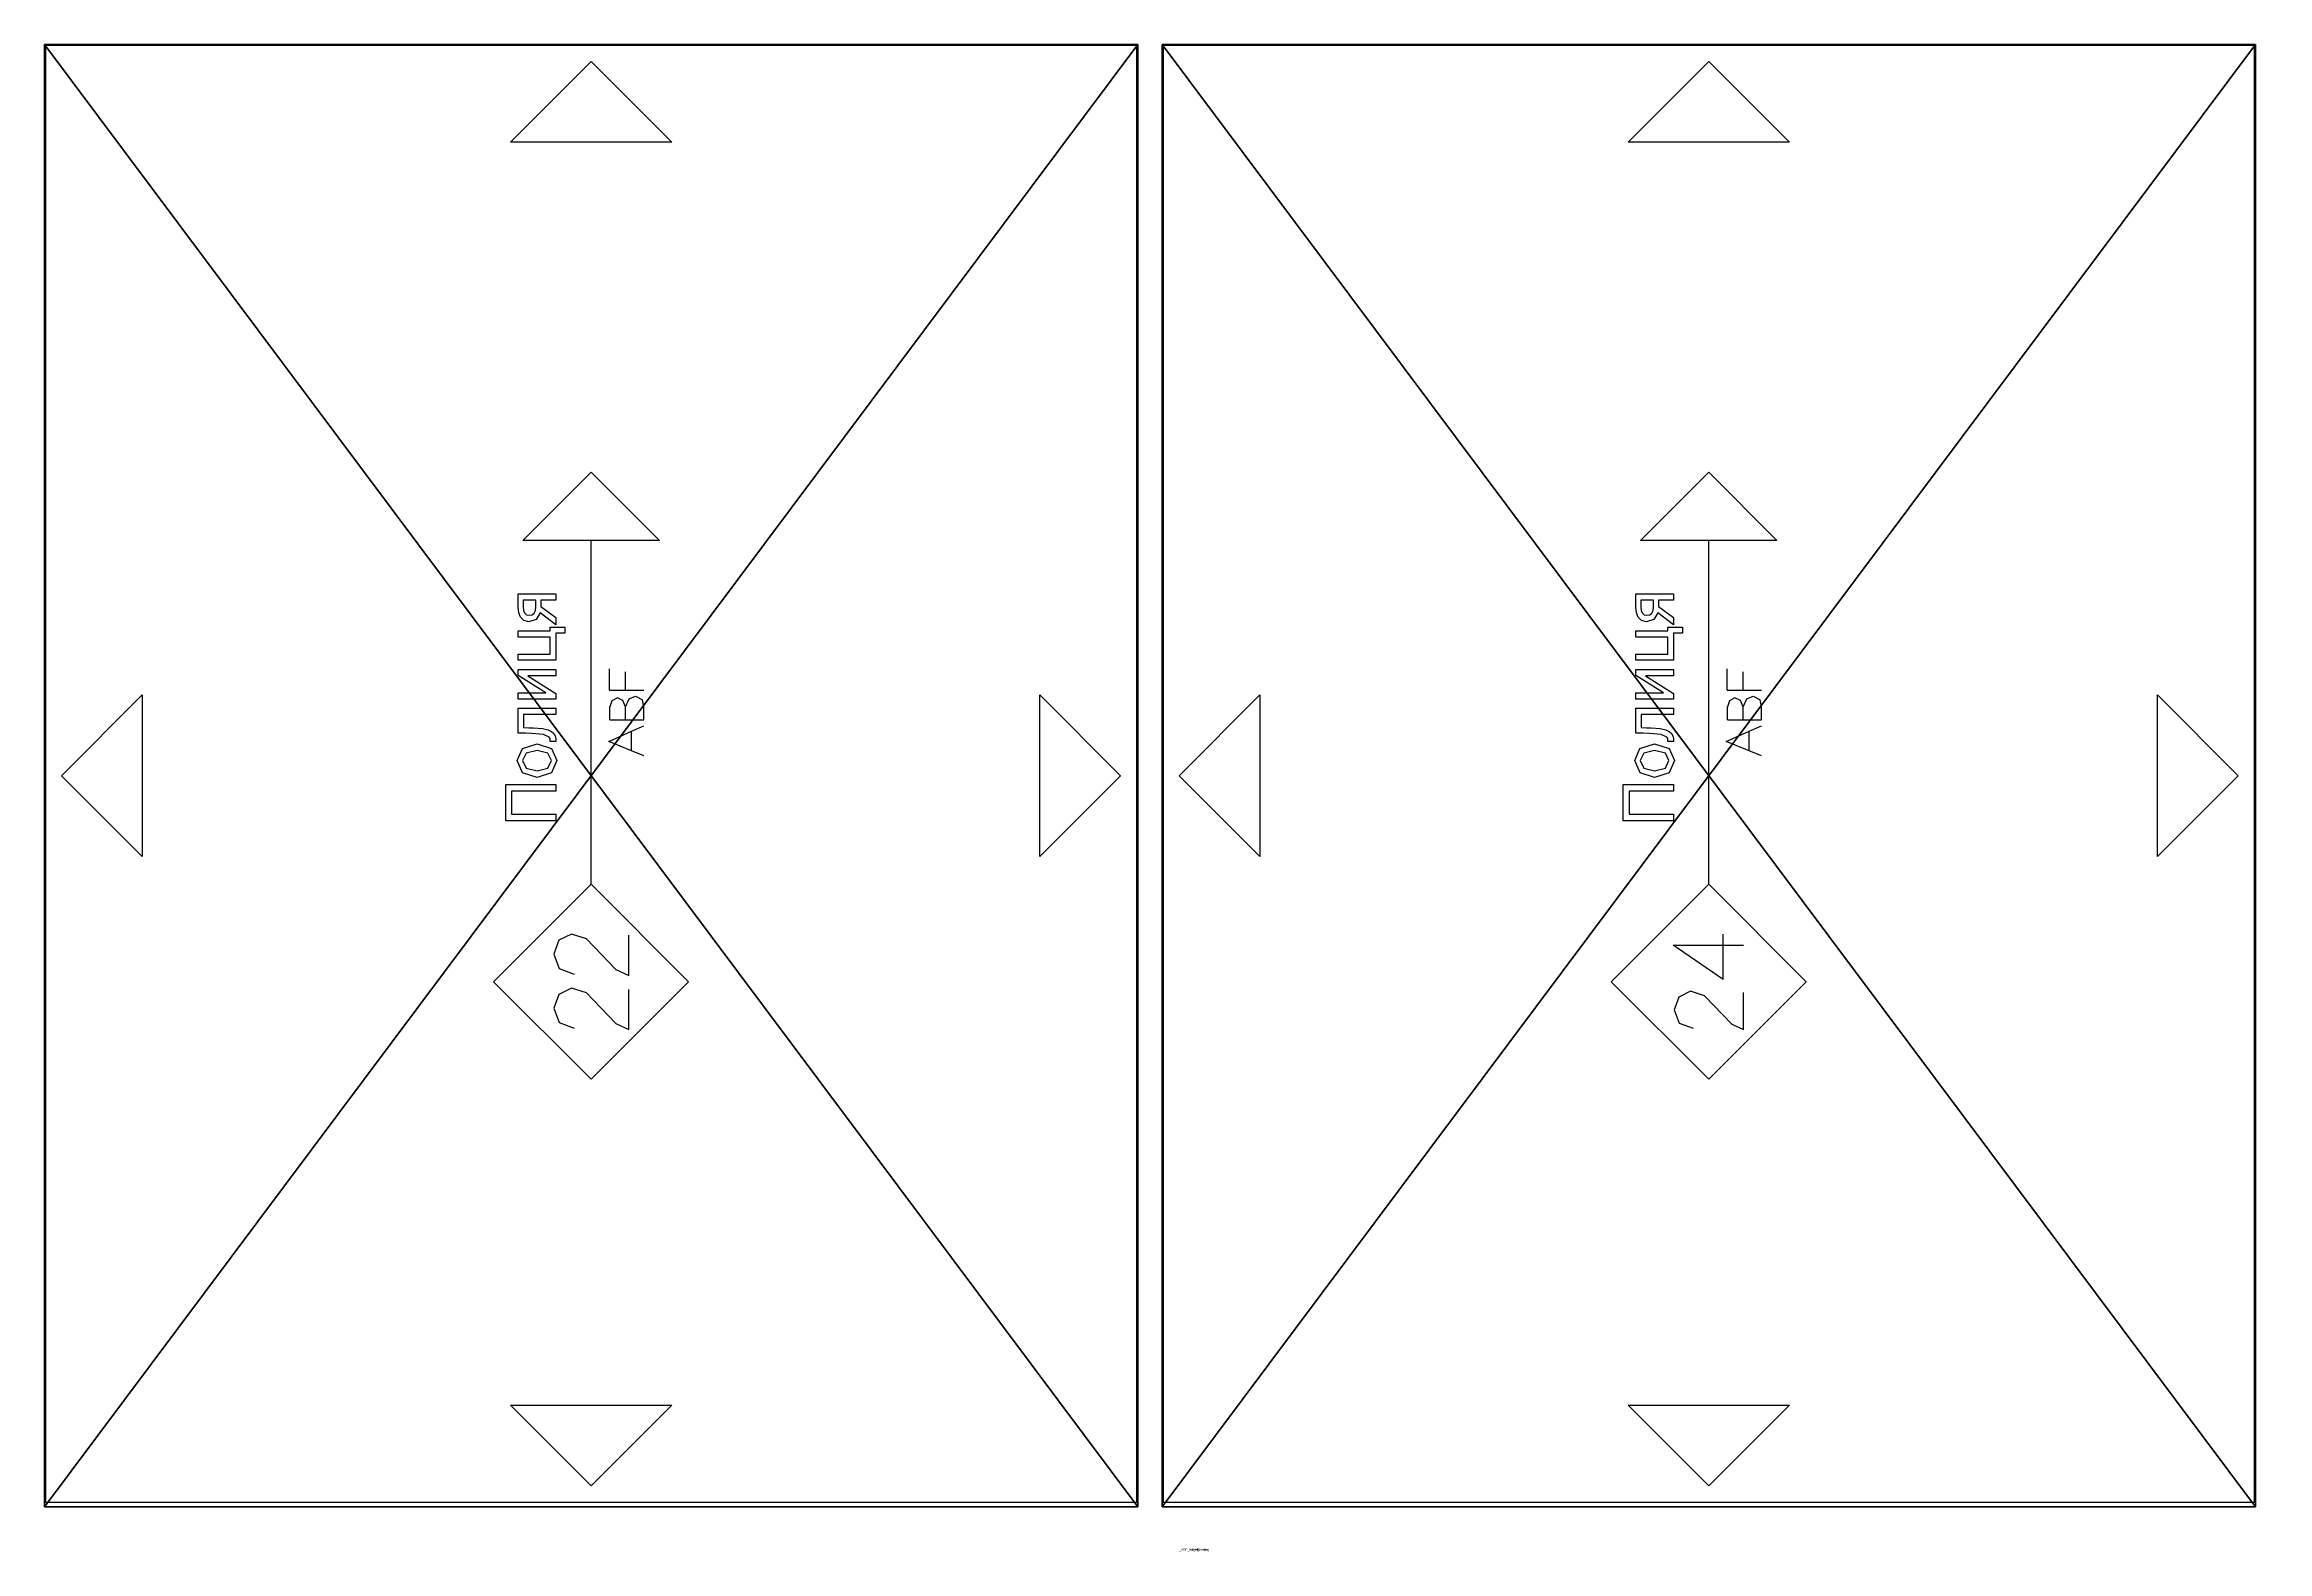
# Model space of a CAD drawing. Header units: millimetres. Extents: x -51759 to 2111, y -2740 to 2097.
# Drawn here: x -7440 to -6528, y -18 to 600 of the extents above; entities that cross this region are included whole.
import ezdxf

# ---------------------------------------------------------------- set-up
doc = ezdxf.new("R2010")
doc.units = ezdxf.units.MM
doc.header["$LTSCALE"] = 25.4
doc.layers.get('0').update_dxf_attribs({"true_color": 0xffffff})
for name, color, linetype, true_color in [('ABF_cuttingLines', 134, 'Continuous', 0x009987), ('ABF_edgeBanding', 252, 'Continuous', 0x777799), ('ABF_Label', 190, 'Continuous', 0x9900ff)]:
    doc.layers.add(name, color=color, linetype=linetype, true_color=true_color)

# ---------------------------------------------------------------- blocks, each defined once
blk = doc.blocks.new('Group672#2')
at = {"layer": 'ABF_Label', "color": 0}
for p, q in [((-11.73, 9.21), (-11.73, 22.25)), ((-11.73, 22.25), (-2.26, 22.25)), ((-4, 20.71), (-10, 20.71)), ((-10, 20.71), (-10, 9.21)), ((-4, 9.21), (-4, 20.71)), ((-2.26, 22.25), (-2.26, 9.21)), ((-0.44, 14.09), (0.76, 17.9)), ((0.76, 17.9), (3.94, 19.26)), ((3.94, 17.84), (1.95, 16.92)), ((3.94, 19.26), (7.11, 17.91)), ((5.91, 16.92), (3.94, 17.84)), ((7.11, 17.91), (8.3, 14.09)), ((11.06, 17.11), (11.12, 18.99)), ((11.12, 18.99), (17.57, 18.99)), ((12.56, 17.6), (12.5, 16.21)), ((15.92, 17.6), (12.56, 17.6)), ((15.92, 9.21), (15.92, 17.6)), ((17.57, 18.99), (17.57, 9.21)), ((19.95, 9.21), (19.95, 18.99)), ((19.95, 18.99), (21.58, 18.99)), ((21.58, 18.99), (21.58, 11.81)), ((21.58, 11.81), (26.13, 18.99)), ((26.13, 18.99), (27.67, 18.99)), ((27.67, 18.99), (27.67, 9.21)), ((30.06, 9.21), (30.06, 18.99)), ((30.06, 18.99), (31.7, 18.99)), ((31.7, 18.99), (31.7, 10.62)), ((36.07, 10.62), (36.07, 18.99)), ((36.07, 18.99), (37.72, 18.99)), ((37.72, 18.99), (37.72, 10.62)), ((40.1, 16.2), (40.42, 17.48)), ((40.42, 17.48), (41.28, 18.4)), ((41.28, 18.4), (42.39, 18.84)), ((42.43, 17.38), (41.95, 16.86)), ((42.39, 18.84), (43.88, 18.99)), ((43.07, 17.61), (42.43, 17.38)), ((43.96, 17.67), (43.07, 17.61)), ((43.88, 18.99), (47.4, 18.99)), ((45.75, 17.67), (43.96, 17.67)), ((45.75, 14.38), (45.75, 17.67)), ((47.4, 18.99), (47.4, 9.21)), ((0.73, 10.32), (-0.44, 14.09)), ((1.95, 16.92), (1.26, 14.09)), ((1.26, 14.09), (1.95, 11.3)), ((5.9, 11.29), (6.6, 14.09)), ((6.6, 14.09), (5.91, 16.92)), ((8.3, 14.09), (7.11, 10.28)), ((10.07, 10.91), (10.71, 12.42)), ((10.71, 12.42), (11, 15.42)), ((11, 15.42), (11.06, 17.11)), ((12.27, 12.69), (11.95, 11.2)), ((12.45, 14.99), (12.27, 12.69)), ((12.5, 16.21), (12.45, 14.99)), ((26.04, 16.5), (21.44, 9.21)), ((26.04, 9.21), (26.04, 16.5)), ((39.3, 9.21), (42.45, 13.23)), ((40.67, 14.3), (40.1, 16.2)), ((42.45, 13.23), (40.67, 14.3)), ((44.12, 13.09), (41.22, 9.21)), ((41.95, 16.86), (41.79, 16.15)), ((41.79, 16.15), (41.9, 15.37)), ((41.9, 15.37), (42.3, 14.81)), ((42.3, 14.81), (43.05, 14.46)), ((43.05, 14.46), (44.02, 14.38)), ((44.02, 14.38), (45.75, 14.38)), ((45.75, 13.09), (44.12, 13.09)), ((45.75, 9.21), (45.75, 13.09)), ((-64.48, 7.68), (-65.8, 4.07)), ((-61, 8.98), (-64.48, 7.68)), ((-57.67, 7.75), (-61, 8.98)), ((-56.15, 4.73), (-57.67, 7.75)), ((-53.13, -3.78), (-44.19, 9.23)), ((-44.19, 9.23), (-44.19, -3.78)), ((-10, 9.21), (-11.73, 9.21)), ((-2.26, 9.21), (-4, 9.21)), ((3.94, 8.93), (0.73, 10.32)), ((1.95, 11.3), (3.94, 10.35)), ((3.94, 10.35), (5.9, 11.29)), ((7.11, 10.28), (3.94, 8.93)), ((8.93, 9.21), (8.93, 10.64)), ((8.93, 10.64), (9.02, 10.64)), ((9.24, 9.2), (8.93, 9.21)), ((9.02, 10.64), (9.14, 10.63)), ((9.14, 10.63), (9.3, 10.62)), ((9.6, 9.19), (9.24, 9.2)), ((9.3, 10.62), (9.71, 10.69)), ((10.37, 9.32), (9.6, 9.19)), ((9.71, 10.69), (10.07, 10.91)), ((11.01, 9.71), (10.37, 9.32)), ((11.53, 10.3), (11.01, 9.71)), ((11.95, 11.2), (11.53, 10.3)), ((17.57, 9.21), (15.92, 9.21)), ((21.44, 9.21), (19.95, 9.21)), ((27.67, 9.21), (26.04, 9.21)), ((37.16, 9.21), (30.06, 9.21)), ((31.7, 10.62), (36.07, 10.62)), ((37.16, 6.86), (37.16, 9.21)), ((38.69, 6.86), (37.16, 6.86)), ((37.72, 10.62), (38.69, 10.62)), ((38.69, 10.62), (38.69, 6.86)), ((41.22, 9.21), (39.3, 9.21)), ((47.4, 9.21), (45.75, 9.21)), ((-57.31, 1.12), (-64.7, -5.98)), ((-57.31, 1.12), (-56.15, 4.73)), ((-28.29, 0), (61.31, 0)), ((-53.13, -3.78), (-44.19, -3.78)), ((-44.19, -3.78), (-41.25, -3.78)), ((-44.19, -3.78), (-44.19, -9.07)), ((6.49, -10.57), (8.95, -4.58)), ((8.95, -4.58), (11.61, -10.57)), ((14.53, -4.88), (17.96, -4.88)), ((14.53, -4.88), (14.53, -8.98)), ((19.51, -5.38), (17.96, -4.88)), ((20.29, -6.84), (19.51, -5.38)), ((22.27, -4.79), (22.27, -8.97)), ((22.27, -4.79), (27.81, -4.79)), ((-64.7, -5.98), (-66.14, -9.07)), ((-66.14, -9.07), (-56.46, -9.07)), ((5.21, -13.72), (6.49, -10.57)), ((6.49, -10.57), (11.61, -10.57)), ((11.61, -10.57), (13.01, -13.72)), ((14.53, -8.98), (14.53, -13.72)), ((14.53, -8.98), (17.96, -8.98)), ((17.96, -8.98), (19.55, -8.25)), ((17.96, -8.98), (20.04, -9.9)), ((19.55, -8.25), (20.29, -6.84)), ((20.04, -9.9), (20.74, -11.59)), ((22.27, -8.97), (27.09, -8.97)), ((22.27, -8.97), (22.27, -13.72)), ((14.53, -13.72), (17.96, -13.72)), ((17.96, -13.72), (19.76, -13.36)), ((20.74, -11.59), (19.76, -13.36))]:
    blk.add_line(p, q, dxfattribs=at)
for points in [[(-28.29, 0, 0), (-53.69, -25.4, 0), (-79.09, 0, 0), (-53.69, 25.4, 0), (-28.29, 0, 0)], [(61.31, 17.78, 0), (79.09, 0, 0), (61.31, -17.78, 0), (61.31, 17.78, 0)]]:
    blk.add_polyline3d(points, close=True, dxfattribs=at)
blk = doc.blocks.new('Group693#1')
at = {"layer": 'ABF_cuttingLines', "color": 0}
blk.add_polyline3d([(-17.4, 617.6, 0), (-465.1, 617.6, 0), (-465.1, 20, 0), (-17.4, 20, 0), (-17.4, 617.6, 0)], close=True, dxfattribs=at)
blk = doc.blocks.new('Group694#1')
at = {"layer": 'ABF_edgeBanding', "color": 0}
for points in [[(-241.25, 610.98, 0), (-208.14, 577.87, 0), (-274.36, 577.87, 0), (-241.25, 610.98, 0)], [(-458.48, 318, 0), (-425.37, 351.11, 0), (-425.37, 284.89, 0), (-458.48, 318, 0)], [(-24.02, 318, 0), (-57.13, 284.89, 0), (-57.13, 351.11, 0), (-24.02, 318, 0)], [(-241.25, 26.62, 0), (-274.36, 59.73, 0), (-208.14, 59.73, 0), (-241.25, 26.62, 0)]]:
    blk.add_polyline3d(points, close=True, dxfattribs=at)
blk = doc.blocks.new('______#18')
at = {"color": 0}
for p, q in [((-17, 618), (-465.5, 618)), ((-465.5, 618), (-465.5, 618, 18)), ((-17, 618, 18), (-465.5, 618, 18)), ((-465.5, 618, 18), (-465.5, 18, 18)), ((-465.5, 618), (-465.5, 618, 18)), ((-465.5, 618), (-465.5, 18)), ((-465.5, 618), (-465.5, 18)), ((-17, 618), (-465.5, 618)), ((-17, 618, 18), (-465.5, 618, 18)), ((-465.5, 618, 18), (-465.5, 18, 18)), ((-17, 618), (-17, 618, 18)), ((-17, 18), (-17, 618)), ((-17, 18, 18), (-17, 618, 18)), ((-17, 618), (-17, 618, 18)), ((-17, 18, 18), (-17, 618, 18)), ((-17, 18), (-17, 618)), ((-465.5, 18), (-465.5, 18, 18)), ((-465.5, 18), (-17, 18)), ((-465.5, 18, 18), (-17, 18, 18)), ((-465.5, 18), (-465.5, 18, 18)), ((-465.5, 18), (-17, 18)), ((-465.5, 18, 18), (-17, 18, 18)), ((-17, 18), (-17, 18, 18)), ((-17, 18), (-17, 18, 18))]:
    blk.add_line(p, q, dxfattribs=at)
at = {"layer": 'ABF_cuttingLines', "color": 0}
ref = blk.add_blockref('Group693#1', (0, 0, 18), dxfattribs=at)
ref.add_attrib('Skp_GroupInstanceName', '_ABF_cuttingLines', (0, 0), dxfattribs={"layer": '0', "height": 1})
at = {"layer": 'ABF_edgeBanding', "color": 0}
ref = blk.add_blockref('Group694#1', (0, 0, 18), dxfattribs=at)
ref.add_attrib('Skp_GroupInstanceName', '_ABF_edgeBanding', (0, 0), dxfattribs={"layer": '0', "height": 1})
at = {"layer": 'ABF_Label', "color": 0}
ref = blk.add_blockref('Group672#2', (-241.25, 318, 18), dxfattribs=dict(at, xscale=1.574803149606299, yscale=1.574803149606299, rotation=90))
ref.add_attrib('Skp_GroupInstanceName', '_ABF_Label', (0, 0), dxfattribs={"layer": '0', "height": 1})
at = {"color": 96, "true_color": 0x008000}
mesh = blk.add_polyface(dxfattribs=at)
corners = [(-465.5, 618, 18), (-17, 618), (-465.5, 618), (-17, 618, 18)]
mesh.append_faces([[corners[k] for k in face] for face in [(0, 1, 2), (1, 0, 3)]], dxfattribs={"vtx0": -1, "color": 96})
mesh = blk.add_polyface(dxfattribs=at)
corners = [(-465.5, 618, 18), (-465.5, 18), (-465.5, 18, 18), (-465.5, 618)]
mesh.append_faces([[corners[k] for k in face] for face in [(0, 1, 2), (1, 0, 3)]], dxfattribs={"vtx0": -1, "color": 96})
at = {"color": 0}
mesh = blk.add_polyface(dxfattribs=at)
corners = [(-17, 618), (-465.5, 18), (-465.5, 618), (-17, 18)]
mesh.append_faces([[corners[k] for k in face] for face in [(0, 1, 2), (1, 0, 3)]], dxfattribs={"vtx0": -1, "color": 0})
at = {"color": 7, "true_color": 0xffffff}
mesh = blk.add_polyface(dxfattribs=at)
corners = [(-17, 18, 18), (-465.5, 618, 18), (-465.5, 18, 18), (-17, 618, 18)]
mesh.append_faces([[corners[k] for k in face] for face in [(0, 1, 2), (1, 0, 3)]], dxfattribs={"vtx0": -1, "color": 7})
at = {"color": 96, "true_color": 0x008000}
mesh = blk.add_polyface(dxfattribs=at)
corners = [(-17, 618), (-17, 18, 18), (-17, 18), (-17, 618, 18)]
mesh.append_faces([[corners[k] for k in face] for face in [(0, 1, 2), (1, 0, 3)]], dxfattribs={"vtx0": -1, "color": 96})
at = {"color": 216, "true_color": 0x800080}
mesh = blk.add_polyface(dxfattribs=at)
corners = [(-17, 18, 18), (-465.5, 18), (-17, 18), (-465.5, 18, 18)]
mesh.append_faces([[corners[k] for k in face] for face in [(0, 1, 2), (1, 0, 3)]], dxfattribs={"vtx0": -1, "color": 216})
blk = doc.blocks.new('Group660#2')
at = {"layer": 'ABF_Label', "color": 0}
for p, q in [((-11.73, 9.21), (-11.73, 22.25)), ((-11.73, 22.25), (-2.26, 22.25)), ((-4, 20.71), (-10, 20.71)), ((-10, 20.71), (-10, 9.21)), ((-4, 9.21), (-4, 20.71)), ((-2.26, 22.25), (-2.26, 9.21)), ((-0.44, 14.09), (0.76, 17.9)), ((0.76, 17.9), (3.94, 19.26)), ((3.94, 17.84), (1.95, 16.92)), ((3.94, 19.26), (7.11, 17.91)), ((5.91, 16.92), (3.94, 17.84)), ((7.11, 17.91), (8.3, 14.09)), ((11.06, 17.11), (11.12, 18.99)), ((11.12, 18.99), (17.57, 18.99)), ((12.56, 17.6), (12.5, 16.21)), ((15.92, 17.6), (12.56, 17.6)), ((15.92, 9.21), (15.92, 17.6)), ((17.57, 18.99), (17.57, 9.21)), ((19.95, 9.21), (19.95, 18.99)), ((19.95, 18.99), (21.58, 18.99)), ((21.58, 18.99), (21.58, 11.81)), ((21.58, 11.81), (26.13, 18.99)), ((26.13, 18.99), (27.67, 18.99)), ((27.67, 18.99), (27.67, 9.21)), ((30.06, 9.21), (30.06, 18.99)), ((30.06, 18.99), (31.7, 18.99)), ((31.7, 18.99), (31.7, 10.62)), ((36.07, 10.62), (36.07, 18.99)), ((36.07, 18.99), (37.72, 18.99)), ((37.72, 18.99), (37.72, 10.62)), ((40.1, 16.2), (40.42, 17.48)), ((40.42, 17.48), (41.28, 18.4)), ((41.28, 18.4), (42.39, 18.84)), ((42.43, 17.38), (41.95, 16.86)), ((42.39, 18.84), (43.88, 18.99)), ((43.07, 17.61), (42.43, 17.38)), ((43.96, 17.67), (43.07, 17.61)), ((43.88, 18.99), (47.4, 18.99)), ((45.75, 17.67), (43.96, 17.67)), ((45.75, 14.38), (45.75, 17.67)), ((47.4, 18.99), (47.4, 9.21)), ((0.73, 10.32), (-0.44, 14.09)), ((1.95, 16.92), (1.26, 14.09)), ((1.26, 14.09), (1.95, 11.3)), ((5.9, 11.29), (6.6, 14.09)), ((6.6, 14.09), (5.91, 16.92)), ((8.3, 14.09), (7.11, 10.28)), ((10.07, 10.91), (10.71, 12.42)), ((10.71, 12.42), (11, 15.42)), ((11, 15.42), (11.06, 17.11)), ((12.27, 12.69), (11.95, 11.2)), ((12.45, 14.99), (12.27, 12.69)), ((12.5, 16.21), (12.45, 14.99)), ((26.04, 16.5), (21.44, 9.21)), ((26.04, 9.21), (26.04, 16.5)), ((39.3, 9.21), (42.45, 13.23)), ((40.67, 14.3), (40.1, 16.2)), ((42.45, 13.23), (40.67, 14.3)), ((44.12, 13.09), (41.22, 9.21)), ((41.95, 16.86), (41.79, 16.15)), ((41.79, 16.15), (41.9, 15.37)), ((41.9, 15.37), (42.3, 14.81)), ((42.3, 14.81), (43.05, 14.46)), ((43.05, 14.46), (44.02, 14.38)), ((44.02, 14.38), (45.75, 14.38)), ((45.75, 13.09), (44.12, 13.09)), ((45.75, 9.21), (45.75, 13.09)), ((-64.34, 8.3), (-65.77, 4.4)), ((-60.58, 9.71), (-64.34, 8.3)), ((-56.97, 8.39), (-60.58, 9.71)), ((-55.33, 5.12), (-56.97, 8.39)), ((-50.26, 8.3), (-51.69, 4.4)), ((-46.5, 9.71), (-50.26, 8.3)), ((-42.89, 8.39), (-46.5, 9.71)), ((-41.25, 5.12), (-42.89, 8.39)), ((-10, 9.21), (-11.73, 9.21)), ((-2.26, 9.21), (-4, 9.21)), ((3.94, 8.93), (0.73, 10.32)), ((1.95, 11.3), (3.94, 10.35)), ((3.94, 10.35), (5.9, 11.29)), ((7.11, 10.28), (3.94, 8.93)), ((8.93, 9.21), (8.93, 10.64)), ((8.93, 10.64), (9.02, 10.64)), ((9.24, 9.2), (8.93, 9.21)), ((9.02, 10.64), (9.14, 10.63)), ((9.14, 10.63), (9.3, 10.62)), ((9.6, 9.19), (9.24, 9.2)), ((9.3, 10.62), (9.71, 10.69)), ((10.37, 9.32), (9.6, 9.19)), ((9.71, 10.69), (10.07, 10.91)), ((11.01, 9.71), (10.37, 9.32)), ((11.53, 10.3), (11.01, 9.71)), ((11.95, 11.2), (11.53, 10.3)), ((17.57, 9.21), (15.92, 9.21)), ((21.44, 9.21), (19.95, 9.21)), ((27.67, 9.21), (26.04, 9.21)), ((37.16, 9.21), (30.06, 9.21)), ((31.7, 10.62), (36.07, 10.62)), ((37.16, 6.86), (37.16, 9.21)), ((38.69, 6.86), (37.16, 6.86)), ((37.72, 10.62), (38.69, 10.62)), ((38.69, 10.62), (38.69, 6.86)), ((41.22, 9.21), (39.3, 9.21)), ((47.4, 9.21), (45.75, 9.21)), ((-56.59, 1.21), (-64.58, -6.47)), ((-56.59, 1.21), (-55.33, 5.12)), ((-42.51, 1.21), (-50.5, -6.47)), ((-42.51, 1.21), (-41.25, 5.12)), ((-28.29, 0), (61.31, 0)), ((6.49, -10.57), (8.95, -4.58)), ((8.95, -4.58), (11.61, -10.57)), ((14.53, -4.88), (17.96, -4.88)), ((14.53, -4.88), (14.53, -8.98)), ((19.51, -5.38), (17.96, -4.88)), ((20.29, -6.84), (19.51, -5.38)), ((22.27, -4.79), (22.27, -8.97)), ((22.27, -4.79), (27.81, -4.79)), ((-64.58, -6.47), (-66.14, -9.82)), ((-66.14, -9.82), (-55.66, -9.82)), ((-50.5, -6.47), (-52.06, -9.82)), ((-52.06, -9.82), (-41.58, -9.82)), ((5.21, -13.72), (6.49, -10.57)), ((6.49, -10.57), (11.61, -10.57)), ((11.61, -10.57), (13.01, -13.72)), ((14.53, -8.98), (14.53, -13.72)), ((14.53, -8.98), (17.96, -8.98)), ((17.96, -8.98), (19.55, -8.25)), ((17.96, -8.98), (20.04, -9.9)), ((19.55, -8.25), (20.29, -6.84)), ((20.04, -9.9), (20.74, -11.59)), ((22.27, -8.97), (27.09, -8.97)), ((22.27, -8.97), (22.27, -13.72)), ((14.53, -13.72), (17.96, -13.72)), ((17.96, -13.72), (19.76, -13.36)), ((20.74, -11.59), (19.76, -13.36))]:
    blk.add_line(p, q, dxfattribs=at)
for points in [[(-28.29, 0, 0), (-53.69, -25.4, 0), (-79.09, 0, 0), (-53.69, 25.4, 0), (-28.29, 0, 0)], [(61.31, 17.78, 0), (79.09, 0, 0), (61.31, -17.78, 0), (61.31, 17.78, 0)]]:
    blk.add_polyline3d(points, close=True, dxfattribs=at)
blk = doc.blocks.new('Group695#1')
at = {"layer": 'ABF_cuttingLines', "color": 0}
blk.add_polyline3d([(-17.4, 617.6, 0), (-465.1, 617.6, 0), (-465.1, 20, 0), (-17.4, 20, 0), (-17.4, 617.6, 0)], close=True, dxfattribs=at)
blk = doc.blocks.new('Group696#1')
at = {"layer": 'ABF_edgeBanding', "color": 0}
for points in [[(-241.25, 610.98, 0), (-208.14, 577.87, 0), (-274.36, 577.87, 0), (-241.25, 610.98, 0)], [(-458.48, 318, 0), (-425.37, 351.11, 0), (-425.37, 284.89, 0), (-458.48, 318, 0)], [(-24.02, 318, 0), (-57.13, 284.89, 0), (-57.13, 351.11, 0), (-24.02, 318, 0)], [(-241.25, 26.62, 0), (-274.36, 59.73, 0), (-208.14, 59.73, 0), (-241.25, 26.62, 0)]]:
    blk.add_polyline3d(points, close=True, dxfattribs=at)
blk = doc.blocks.new('______#19')
at = {"color": 0}
for p, q in [((-17, 618), (-465.5, 618)), ((-465.5, 618), (-465.5, 618, 18)), ((-17, 618, 18), (-465.5, 618, 18)), ((-465.5, 618, 18), (-465.5, 18, 18)), ((-465.5, 618), (-465.5, 618, 18)), ((-465.5, 618), (-465.5, 18)), ((-465.5, 618), (-465.5, 18)), ((-17, 618), (-465.5, 618)), ((-17, 618, 18), (-465.5, 618, 18)), ((-465.5, 618, 18), (-465.5, 18, 18)), ((-17, 618), (-17, 618, 18)), ((-17, 18), (-17, 618)), ((-17, 18, 18), (-17, 618, 18)), ((-17, 618), (-17, 618, 18)), ((-17, 18, 18), (-17, 618, 18)), ((-17, 18), (-17, 618)), ((-465.5, 18), (-465.5, 18, 18)), ((-465.5, 18), (-17, 18)), ((-465.5, 18, 18), (-17, 18, 18)), ((-465.5, 18), (-465.5, 18, 18)), ((-465.5, 18), (-17, 18)), ((-465.5, 18, 18), (-17, 18, 18)), ((-17, 18), (-17, 18, 18)), ((-17, 18), (-17, 18, 18))]:
    blk.add_line(p, q, dxfattribs=at)
at = {"layer": 'ABF_cuttingLines', "color": 0}
ref = blk.add_blockref('Group695#1', (0, 0, 18), dxfattribs=at)
ref.add_attrib('Skp_GroupInstanceName', '_ABF_cuttingLines', (0, 0), dxfattribs={"layer": '0', "height": 1})
at = {"layer": 'ABF_edgeBanding', "color": 0}
ref = blk.add_blockref('Group696#1', (0, 0, 18), dxfattribs=at)
ref.add_attrib('Skp_GroupInstanceName', '_ABF_edgeBanding', (0, 0), dxfattribs={"layer": '0', "height": 1})
at = {"layer": 'ABF_Label', "color": 0}
ref = blk.add_blockref('Group660#2', (-241.25, 318, 18), dxfattribs=dict(at, xscale=1.574803149606299, yscale=1.574803149606299, rotation=90))
ref.add_attrib('Skp_GroupInstanceName', '_ABF_Label', (0, 0), dxfattribs={"layer": '0', "height": 1})
at = {"color": 96, "true_color": 0x008000}
mesh = blk.add_polyface(dxfattribs=at)
corners = [(-465.5, 618, 18), (-17, 618), (-465.5, 618), (-17, 618, 18)]
mesh.append_faces([[corners[k] for k in face] for face in [(0, 1, 2), (1, 0, 3)]], dxfattribs={"vtx0": -1, "color": 96})
mesh = blk.add_polyface(dxfattribs=at)
corners = [(-465.5, 618, 18), (-465.5, 18), (-465.5, 18, 18), (-465.5, 618)]
mesh.append_faces([[corners[k] for k in face] for face in [(0, 1, 2), (1, 0, 3)]], dxfattribs={"vtx0": -1, "color": 96})
at = {"color": 0}
mesh = blk.add_polyface(dxfattribs=at)
corners = [(-17, 618), (-465.5, 18), (-465.5, 618), (-17, 18)]
mesh.append_faces([[corners[k] for k in face] for face in [(0, 1, 2), (1, 0, 3)]], dxfattribs={"vtx0": -1, "color": 0})
at = {"color": 7, "true_color": 0xffffff}
mesh = blk.add_polyface(dxfattribs=at)
corners = [(-17, 18, 18), (-465.5, 618, 18), (-465.5, 18, 18), (-17, 618, 18)]
mesh.append_faces([[corners[k] for k in face] for face in [(0, 1, 2), (1, 0, 3)]], dxfattribs={"vtx0": -1, "color": 7})
at = {"color": 96, "true_color": 0x008000}
mesh = blk.add_polyface(dxfattribs=at)
corners = [(-17, 618), (-17, 18, 18), (-17, 18), (-17, 618, 18)]
mesh.append_faces([[corners[k] for k in face] for face in [(0, 1, 2), (1, 0, 3)]], dxfattribs={"vtx0": -1, "color": 96})
at = {"color": 216, "true_color": 0x800080}
mesh = blk.add_polyface(dxfattribs=at)
corners = [(-17, 18, 18), (-465.5, 18), (-17, 18), (-465.5, 18, 18)]
mesh.append_faces([[corners[k] for k in face] for face in [(0, 1, 2), (1, 0, 3)]], dxfattribs={"vtx0": -1, "color": 216})
blk = doc.blocks.new('_48501___EGGER_W_1000_ST9___2800207018__THICKNESS_18')
at = {"color": 0}
for name, p in [('______#19', (-6974.5, -18)), ('______#18', (-6516, -18))]:
    blk.add_blockref(name, p, dxfattribs=at)

msp = doc.modelspace()

# ---------------------------------------------------------------- block references
at = {"color": 0}
msp.add_blockref('_48501___EGGER_W_1000_ST9___2800207018__THICKNESS_18', (0, 0), dxfattribs=at)

doc.saveas('drawing.dxf')
